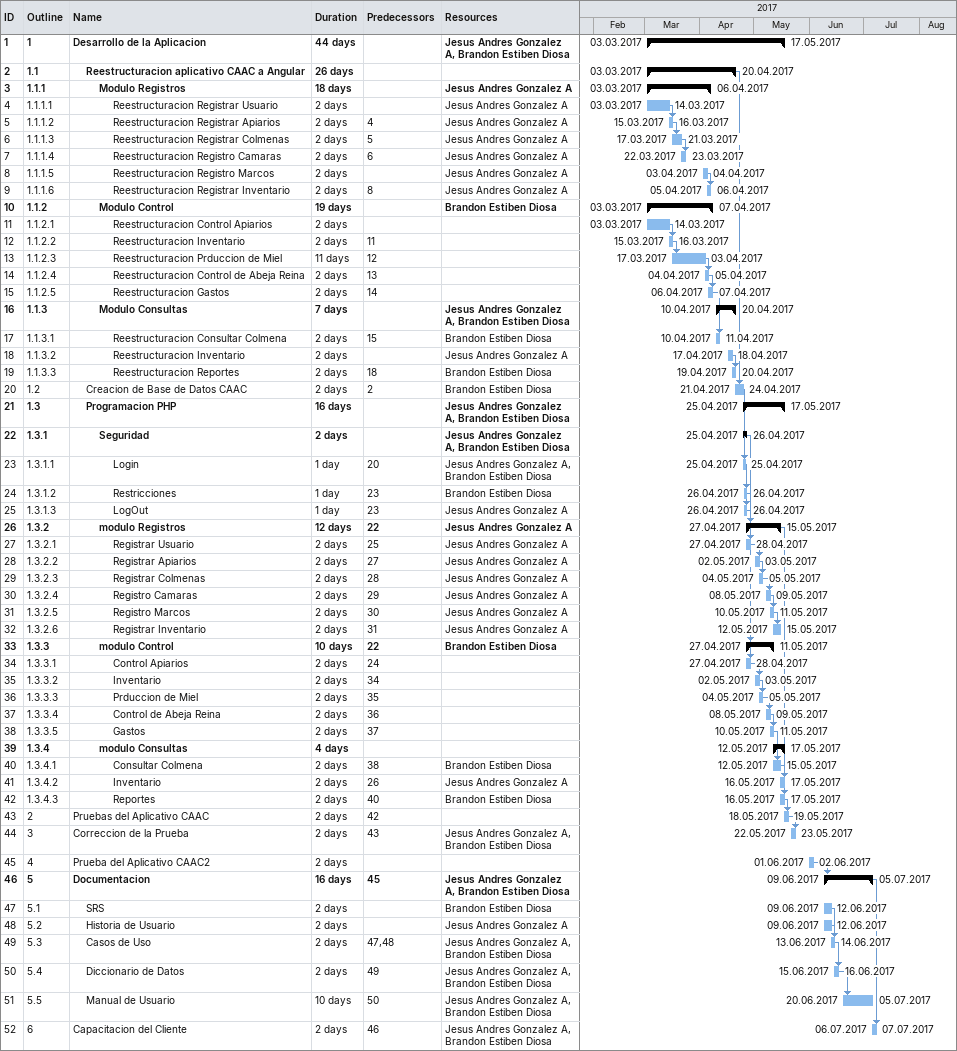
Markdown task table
| ID | WBS | Task | Duration | Start | Finish | Predecessors | Resources |
|---|---|---|---|---|---|---|---|
| 1 | 1 | **Desarrollo de la Aplicacion** | 44d | 2017-03-03 | 2017-05-17 |  | Jesus Andres Gonzalez A, Brandon Estiben Diosa |
| 2 | 1.1 | **Reestructuracion aplicativo CAAC a Angular** | 26d | 2017-03-03 | 2017-04-20 |  |  |
| 3 | 1.1.1 | **Modulo Registros** | 18d | 2017-03-03 | 2017-04-06 |  | Jesus Andres Gonzalez A |
| 4 | 1.1.1.1 | Reestructuracion Registrar Usuario | 2d | 2017-03-03 | 2017-03-14 |  | Jesus Andres Gonzalez A |
| 5 | 1.1.1.2 | Reestructuracion Registrar Apiarios | 2d | 2017-03-15 | 2017-03-16 | 4 | Jesus Andres Gonzalez A |
| 6 | 1.1.1.3 | Reestructuracion Registrar Colmenas | 2d | 2017-03-17 | 2017-03-21 | 5 | Jesus Andres Gonzalez A |
| 7 | 1.1.1.4 | Reestructuracion Registro Camaras | 2d | 2017-03-22 | 2017-03-23 | 6 | Jesus Andres Gonzalez A |
| 8 | 1.1.1.5 | Reestructuracion Registro Marcos | 2d | 2017-04-03 | 2017-04-04 |  | Jesus Andres Gonzalez A |
| 9 | 1.1.1.6 | Reestructuracion Registrar Inventario | 2d | 2017-04-05 | 2017-04-06 | 8 | Jesus Andres Gonzalez A |
| 10 | 1.1.2 | **Modulo Control** | 19d | 2017-03-03 | 2017-04-07 |  | Brandon Estiben Diosa |
| 11 | 1.1.2.1 | Reestructuracion Control Apiarios | 2d | 2017-03-03 | 2017-03-14 |  |  |
| 12 | 1.1.2.2 | Reestructuracion Inventario | 2d | 2017-03-15 | 2017-03-16 | 11 |  |
| 13 | 1.1.2.3 | Reestructuracion Prduccion de Miel | 11d | 2017-03-17 | 2017-04-03 | 12 |  |
| 14 | 1.1.2.4 | Reestructuracion Control de Abeja Reina | 2d | 2017-04-04 | 2017-04-05 | 13 |  |
| 15 | 1.1.2.5 | Reestructuracion Gastos | 2d | 2017-04-06 | 2017-04-07 | 14 |  |
| 16 | 1.1.3 | **Modulo Consultas** | 7d | 2017-04-10 | 2017-04-20 |  | Jesus Andres Gonzalez A, Brandon Estiben Diosa |
| 17 | 1.1.3.1 | Reestructuracion Consultar Colmena | 2d | 2017-04-10 | 2017-04-11 | 15 | Brandon Estiben Diosa |
| 18 | 1.1.3.2 | Reestructuracion Inventario | 2d | 2017-04-17 | 2017-04-18 |  | Jesus Andres Gonzalez A |
| 19 | 1.1.3.3 | Reestructuracion Reportes | 2d | 2017-04-19 | 2017-04-20 | 18 | Brandon Estiben Diosa |
| 20 | 1.2 | Creacion de Base de Datos CAAC | 2d | 2017-04-21 | 2017-04-24 | 2 | Brandon Estiben Diosa |
| 21 | 1.3 | **Programacion PHP** | 16d | 2017-04-25 | 2017-05-17 |  | Jesus Andres Gonzalez A, Brandon Estiben Diosa |
| 22 | 1.3.1 | **Seguridad** | 2d | 2017-04-25 | 2017-04-26 |  | Jesus Andres Gonzalez A, Brandon Estiben Diosa |
| 23 | 1.3.1.1 | Login | 1d | 2017-04-25 | 2017-04-25 | 20 | Jesus Andres Gonzalez A, Brandon Estiben Diosa |
| 24 | 1.3.1.2 | Restricciones | 1d | 2017-04-26 | 2017-04-26 | 23 | Brandon Estiben Diosa |
| 25 | 1.3.1.3 | LogOut | 1d | 2017-04-26 | 2017-04-26 | 23 | Jesus Andres Gonzalez A |
| 26 | 1.3.2 | **modulo Registros** | 12d | 2017-04-27 | 2017-05-15 | 22 | Jesus Andres Gonzalez A |
| 27 | 1.3.2.1 | Registrar Usuario | 2d | 2017-04-27 | 2017-04-28 | 25 | Jesus Andres Gonzalez A |
| 28 | 1.3.2.2 | Registrar Apiarios | 2d | 2017-05-02 | 2017-05-03 | 27 | Jesus Andres Gonzalez A |
| 29 | 1.3.2.3 | Registrar Colmenas | 2d | 2017-05-04 | 2017-05-05 | 28 | Jesus Andres Gonzalez A |
| 30 | 1.3.2.4 | Registro Camaras | 2d | 2017-05-08 | 2017-05-09 | 29 | Jesus Andres Gonzalez A |
| 31 | 1.3.2.5 | Registro Marcos | 2d | 2017-05-10 | 2017-05-11 | 30 | Jesus Andres Gonzalez A |
| 32 | 1.3.2.6 | Registrar Inventario | 2d | 2017-05-12 | 2017-05-15 | 31 | Jesus Andres Gonzalez A |
| 33 | 1.3.3 | **modulo Control** | 10d | 2017-04-27 | 2017-05-11 | 22 | Brandon Estiben Diosa |
| 34 | 1.3.3.1 | Control Apiarios | 2d | 2017-04-27 | 2017-04-28 | 24 |  |
| 35 | 1.3.3.2 | Inventario | 2d | 2017-05-02 | 2017-05-03 | 34 |  |
| 36 | 1.3.3.3 | Prduccion de Miel | 2d | 2017-05-04 | 2017-05-05 | 35 |  |
| 37 | 1.3.3.4 | Control de Abeja Reina | 2d | 2017-05-08 | 2017-05-09 | 36 |  |
| 38 | 1.3.3.5 | Gastos | 2d | 2017-05-10 | 2017-05-11 | 37 |  |
| 39 | 1.3.4 | **modulo Consultas** | 4d | 2017-05-12 | 2017-05-17 |  |  |
| 40 | 1.3.4.1 | Consultar Colmena | 2d | 2017-05-12 | 2017-05-15 | 38 | Brandon Estiben Diosa |
| 41 | 1.3.4.2 | Inventario | 2d | 2017-05-16 | 2017-05-17 | 26 | Jesus Andres Gonzalez A |
| 42 | 1.3.4.3 | Reportes | 2d | 2017-05-16 | 2017-05-17 | 40 | Brandon Estiben Diosa |
| 43 | 2 | Pruebas del Aplicativo CAAC | 2d | 2017-05-18 | 2017-05-19 | 42 |  |
| 44 | 3 | Correccion de la Prueba | 2d | 2017-05-22 | 2017-05-23 | 43 | Jesus Andres Gonzalez A, Brandon Estiben Diosa |
| 45 | 4 | Prueba del Aplicativo CAAC2 | 2d | 2017-06-01 | 2017-06-02 |  |  |
| 46 | 5 | **Documentacion** | 16d | 2017-06-09 | 2017-07-05 | 45 | Jesus Andres Gonzalez A, Brandon Estiben Diosa |
| 47 | 5.1 | SRS | 2d | 2017-06-09 | 2017-06-12 |  | Brandon Estiben Diosa |
| 48 | 5.2 | Historia de Usuario | 2d | 2017-06-09 | 2017-06-12 |  | Jesus Andres Gonzalez A |
| 49 | 5.3 | Casos de Uso | 2d | 2017-06-13 | 2017-06-14 | 47, 48 | Jesus Andres Gonzalez A, Brandon Estiben Diosa |
| 50 | 5.4 | Diccionario de Datos | 2d | 2017-06-15 | 2017-06-16 | 49 | Jesus Andres Gonzalez A, Brandon Estiben Diosa |
| 51 | 5.5 | Manual de Usuario | 10d | 2017-06-20 | 2017-07-05 | 50 | Jesus Andres Gonzalez A, Brandon Estiben Diosa |
| 52 | 6 | Capacitacion del Cliente | 2d | 2017-07-06 | 2017-07-07 | 46 | Jesus Andres Gonzalez A, Brandon Estiben Diosa |
